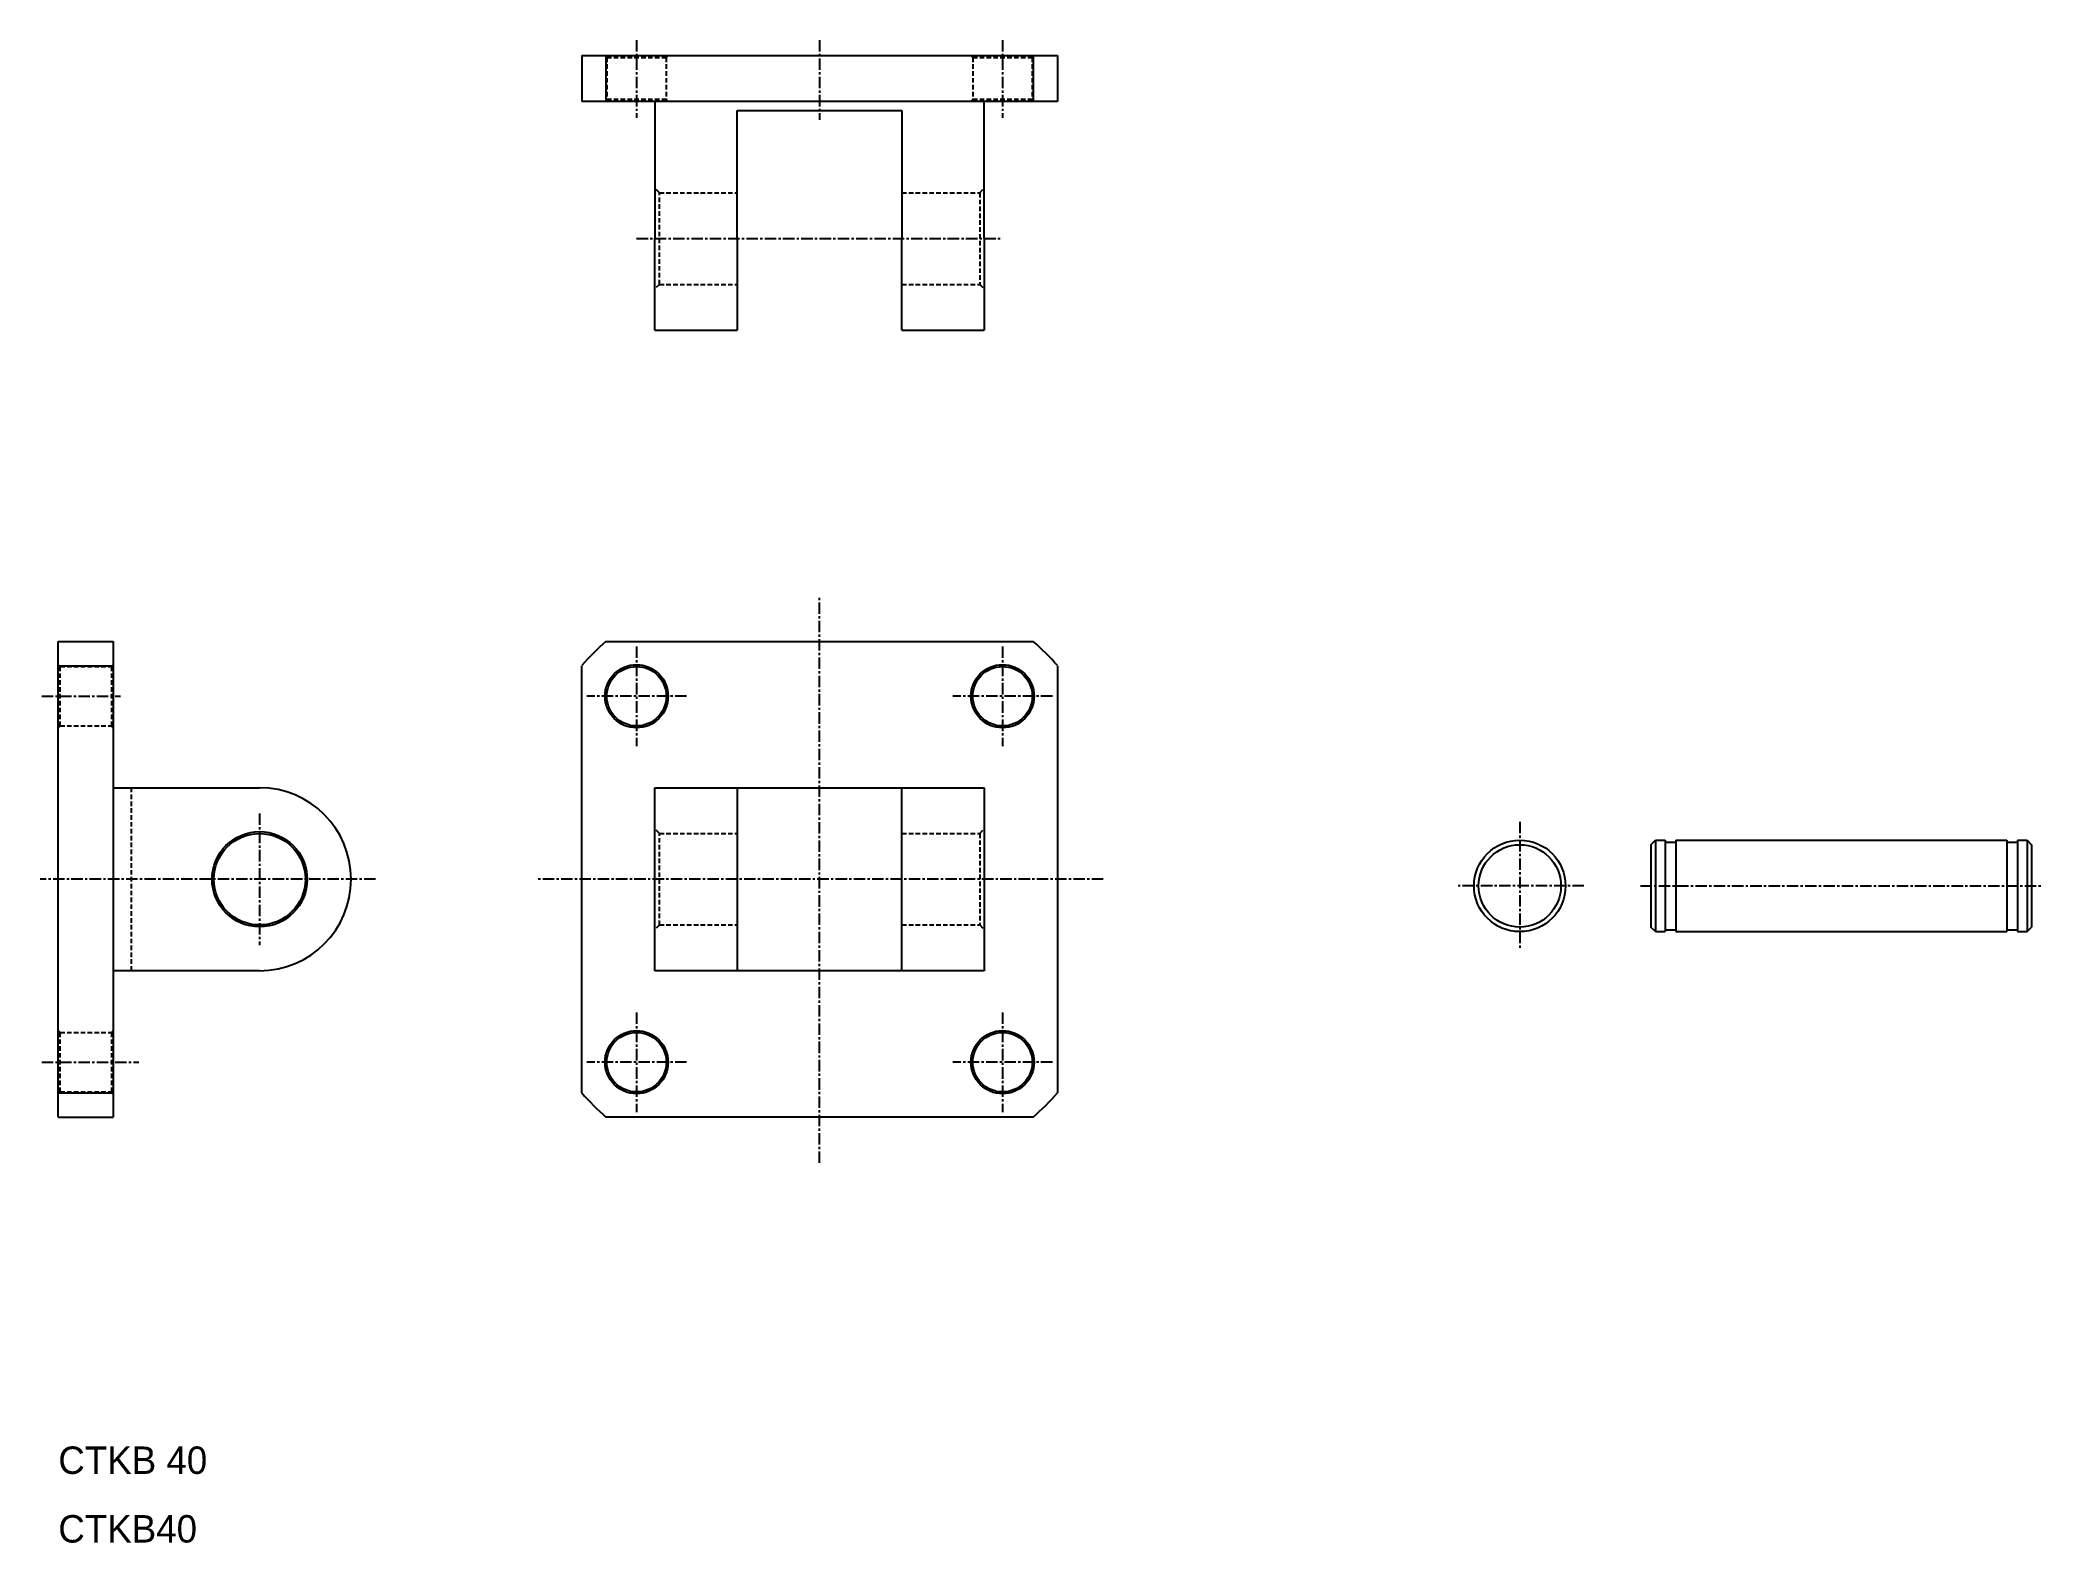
# Model space of a CAD drawing. Extents: x 24 to 243, y 0 to 164.
import ezdxf

# ---------------------------------------------------------------- set-up
doc = ezdxf.new("R2010")
doc.units = 0
doc.linetypes.add('CENTER', pattern=[2, 1.25, -0.25, 0.25, -0.25])
doc.linetypes.add('DASHED', pattern=[0.75, 0.5, -0.25])
doc.layers.get('0').update_dxf_attribs({"linetype": 'CONTINUOUS'})
doc.layers.add('CENTER', color=1, linetype='CENTER')

msp = doc.modelspace()

# ---------------------------------------------------------------- linework, layer by layer
at = {"color": 7, "linetype": 'CONTINUOUS'}
for p, q in [((83.63, 162.52), (83.63, 157.52)), ((83.63, 162.52), (135.63, 162.52)), ((86.28, 162.52), (86.28, 157.52)), ((132.97, 162.52), (132.97, 157.52)), ((135.63, 162.52), (135.63, 157.52)), ((135.63, 157.52), (83.63, 157.52)), ((91.63, 157.52), (91.63, 142.52)), ((100.63, 156.52), (118.63, 156.52)), ((100.63, 142.52), (100.63, 156.52)), ((118.63, 156.52), (118.63, 142.52)), ((127.63, 142.52), (127.63, 157.52)), ((91.63, 132.52), (91.63, 142.52)), ((100.63, 142.52), (100.63, 132.52)), ((118.63, 132.52), (118.63, 142.52)), ((127.63, 142.52), (127.63, 132.52)), ((91.63, 132.52), (100.63, 132.52)), ((118.63, 132.52), (127.63, 132.52)), ((26.43, 98.5), (32.43, 98.5)), ((26.43, 46.5), (26.43, 98.5)), ((32.43, 98.5), (32.43, 46.5)), ((86.28, 98.5), (132.97, 98.5)), ((26.43, 95.84), (32.43, 95.84)), ((83.63, 49.16), (83.63, 95.84)), ((135.63, 95.84), (135.63, 49.16)), ((32.43, 82.5), (48.43, 82.5)), ((91.63, 62.5), (91.63, 82.5)), ((91.63, 82.5), (100.63, 82.5)), ((100.63, 82.5), (118.63, 82.5)), ((100.63, 82.5), (100.63, 62.5)), ((118.63, 62.5), (118.63, 82.5)), ((118.63, 82.5), (127.63, 82.5)), ((127.63, 82.5), (127.63, 62.5)), ((200.5, 76.27), (201, 76.77)), ((201, 76.77), (201, 66.77)), ((201, 76.77), (202.05, 76.77)), ((202.05, 76.77), (202.05, 66.77)), ((203.2, 76.77), (239.4, 76.77)), ((203.2, 76.77), (203.2, 66.77)), ((239.4, 76.77), (239.4, 66.77)), ((240.55, 76.77), (240.55, 66.77)), ((240.55, 76.77), (241.6, 76.77)), ((241.6, 76.77), (241.6, 66.77)), ((241.6, 76.77), (242.1, 76.27)), ((200.5, 76.27), (200.5, 67.27)), ((202.05, 76.57), (203.2, 76.57)), ((239.4, 76.57), (240.55, 76.57)), ((242.1, 76.27), (242.1, 67.27)), ((201, 66.77), (200.5, 67.27)), ((201, 66.77), (202.05, 66.77)), ((202.05, 66.97), (203.2, 66.97)), ((203.2, 66.77), (239.4, 66.77)), ((239.4, 66.97), (240.55, 66.97)), ((240.55, 66.77), (241.6, 66.77)), ((241.6, 66.77), (242.1, 67.27)), ((48.43, 62.5), (32.43, 62.5)), ((100.63, 62.5), (91.63, 62.5)), ((118.63, 62.5), (100.63, 62.5)), ((127.63, 62.5), (118.63, 62.5)), ((26.43, 49.16), (32.43, 49.16)), ((26.43, 46.5), (32.43, 46.5)), ((132.97, 46.5), (86.28, 46.5))]:
    msp.add_line(p, q, dxfattribs=at)
at = {"color": 3, "linetype": 'DASHED'}
for p, q in [((86.38, 162.32), (86.18, 162.52)), ((86.38, 162.32), (86.38, 157.72)), ((86.38, 162.32), (92.88, 162.32)), ((92.88, 162.32), (93.08, 162.52)), ((92.88, 162.32), (92.88, 157.72)), ((126.38, 162.32), (126.18, 162.52)), ((126.38, 162.32), (126.38, 157.72)), ((126.38, 162.32), (132.88, 162.32)), ((132.88, 162.32), (133.08, 162.52)), ((132.88, 162.32), (132.88, 157.72)), ((86.38, 157.72), (86.18, 157.52)), ((92.88, 157.72), (86.38, 157.72)), ((92.88, 157.72), (93.08, 157.52)), ((126.38, 157.72), (126.18, 157.52)), ((132.88, 157.72), (126.38, 157.72)), ((132.88, 157.72), (133.08, 157.52)), ((92.13, 147.52), (91.63, 148.02)), ((92.13, 147.52), (100.63, 147.52)), ((92.13, 137.52), (92.13, 147.52)), ((118.63, 147.52), (127.13, 147.52)), ((127.13, 147.52), (127.63, 148.02)), ((127.13, 147.52), (127.13, 137.52)), ((92.13, 137.52), (91.63, 137.02)), ((92.13, 137.52), (100.63, 137.52)), ((118.63, 137.52), (127.13, 137.52)), ((127.13, 137.52), (127.63, 137.02)), ((26.63, 95.75), (26.43, 95.95)), ((26.63, 95.75), (32.23, 95.75)), ((26.63, 89.25), (26.63, 95.75)), ((32.23, 95.75), (32.43, 95.95)), ((32.23, 95.75), (32.23, 89.25)), ((26.63, 89.25), (26.43, 89.05)), ((26.63, 89.25), (32.23, 89.25)), ((32.23, 89.25), (32.43, 89.05)), ((34.43, 62.5), (34.43, 82.5)), ((92.13, 77.5), (91.63, 78)), ((92.13, 67.5), (92.13, 77.5)), ((92.13, 77.5), (100.63, 77.5)), ((118.63, 77.5), (127.13, 77.5)), ((127.13, 77.5), (127.63, 78)), ((127.13, 77.5), (127.13, 67.5)), ((92.13, 67.5), (91.63, 67)), ((92.13, 67.5), (100.63, 67.5)), ((118.63, 67.5), (127.13, 67.5)), ((127.13, 67.5), (127.63, 67)), ((26.63, 55.75), (26.43, 55.95)), ((26.63, 55.75), (32.23, 55.75)), ((26.63, 49.25), (26.63, 55.75)), ((32.23, 55.75), (32.43, 55.95)), ((32.23, 55.75), (32.23, 49.25)), ((26.63, 49.25), (26.43, 49.05)), ((26.63, 49.25), (32.23, 49.25)), ((32.23, 49.25), (32.43, 49.05))]:
    msp.add_line(p, q, dxfattribs=at)
at = {"color": 7, "linetype": 'CONTINUOUS'}
for centre, radius in [((89.63, 92.5), 3.45), ((89.63, 92.5), 3.25), ((129.63, 92.5), 3.45), ((129.63, 92.5), 3.25), ((48.43, 72.5), 5.2), ((48.43, 72.5), 5), ((186.16, 71.77), 5), ((186.16, 71.77), 4.5), ((89.63, 52.5), 3.45), ((89.63, 52.5), 3.25), ((129.63, 52.5), 3.45), ((129.63, 52.5), 3.25)]:
    msp.add_circle(centre, radius, dxfattribs=at)
for centre, radius, start, end in [((106.13, 76), 30, 131.4096, 138.5904), ((113.13, 76), 30, 41.4096, 48.5904), ((48.43, 72.5), 10, 270, 90), ((106.13, 69), 30, 221.4096, 228.5904), ((113.13, 69), 30, 311.4096, 318.5904)]:
    msp.add_arc(centre, radius, start, end, dxfattribs=at)
at = {"layer": 'CENTER', "color": 1, "linetype": 'CENTER'}
for p, q in [((89.63, 164.22), (89.63, 155.72)), ((109.63, 164.22), (109.63, 155.52)), ((129.63, 164.22), (129.63, 155.72)), ((89.63, 142.52), (129.63, 142.52)), ((109.63, 41.5), (109.63, 103.5)), ((89.63, 97.95), (89.63, 87.05)), ((129.63, 97.95), (129.63, 87.05)), ((24.63, 92.5), (33.23, 92.5)), ((95.08, 92.5), (84.18, 92.5)), ((135.08, 92.5), (124.18, 92.5)), ((48.43, 79.7), (48.43, 65.3)), ((186.16, 78.77), (186.16, 64.77)), ((61.1, 72.5), (24.43, 72.5)), ((140.63, 72.5), (78.63, 72.5)), ((193.16, 71.77), (179.16, 71.77)), ((199.35, 71.77), (243.34, 71.77)), ((89.63, 57.95), (89.63, 47.05)), ((129.63, 57.95), (129.63, 47.05)), ((24.63, 52.5), (35.23, 52.5)), ((95.08, 52.5), (84.18, 52.5)), ((135.08, 52.5), (124.18, 52.5))]:
    msp.add_line(p, q, dxfattribs=at)

# ---------------------------------------------------------------- texts
for s, p in [('CTKB 40', (26.43, 7.5)), ('CTKB40', (26.43, 0))]:
    msp.add_text(s, height=3).set_placement(p)

doc.saveas('drawing.dxf')
